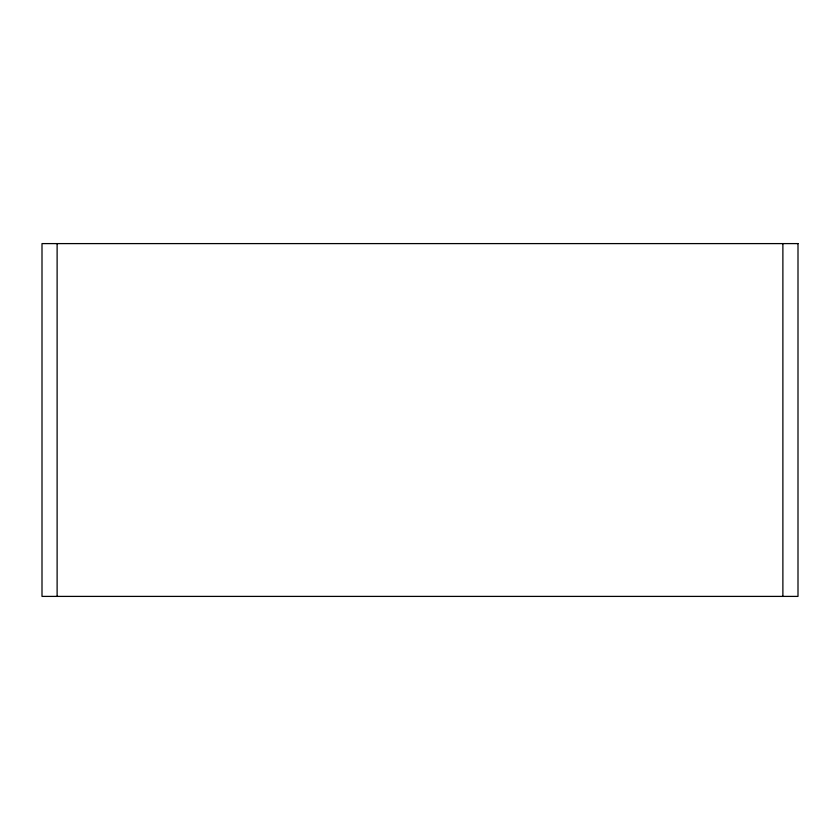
<?xml version="1.0" encoding="UTF-8"?>
<svg xmlns="http://www.w3.org/2000/svg" width="840" height="840" viewBox="0 0 840 840"><rect width="100%" height="100%" fill="white"/><g stroke="black" fill="none" stroke-linecap="round" stroke-linejoin="round"><path stroke-width="1.26" d="M782.88 243.6L782.88 596.4M57.12 243.6L57.12 596.4M798 243.6L42 243.6L42 596.4L798 596.4L798 243.6"/></g></svg>
